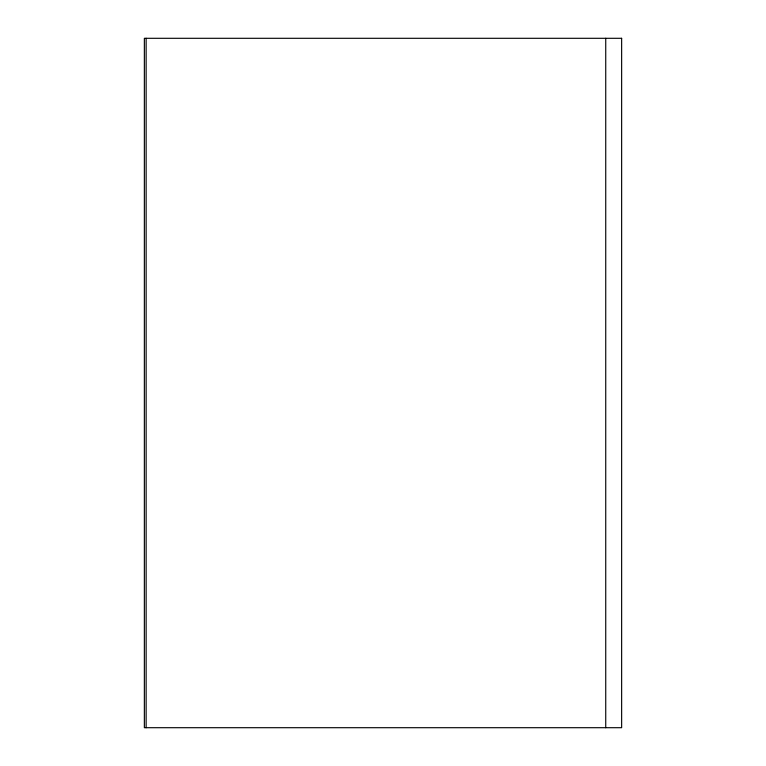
<?xml version="1.0" encoding="UTF-8"?>
<svg xmlns="http://www.w3.org/2000/svg" width="766" height="766" viewBox="0 0 766 766"><rect width="100%" height="100%" fill="white"/><g stroke="black" fill="none" stroke-linecap="round" stroke-linejoin="round"><path stroke-width="1.15" d="M605.734 38.3L605.734 727.7M146.134 38.3L146.134 727.7M621.638 38.3L144.362 38.3L144.362 727.7L621.638 727.7L621.638 38.3"/></g></svg>
